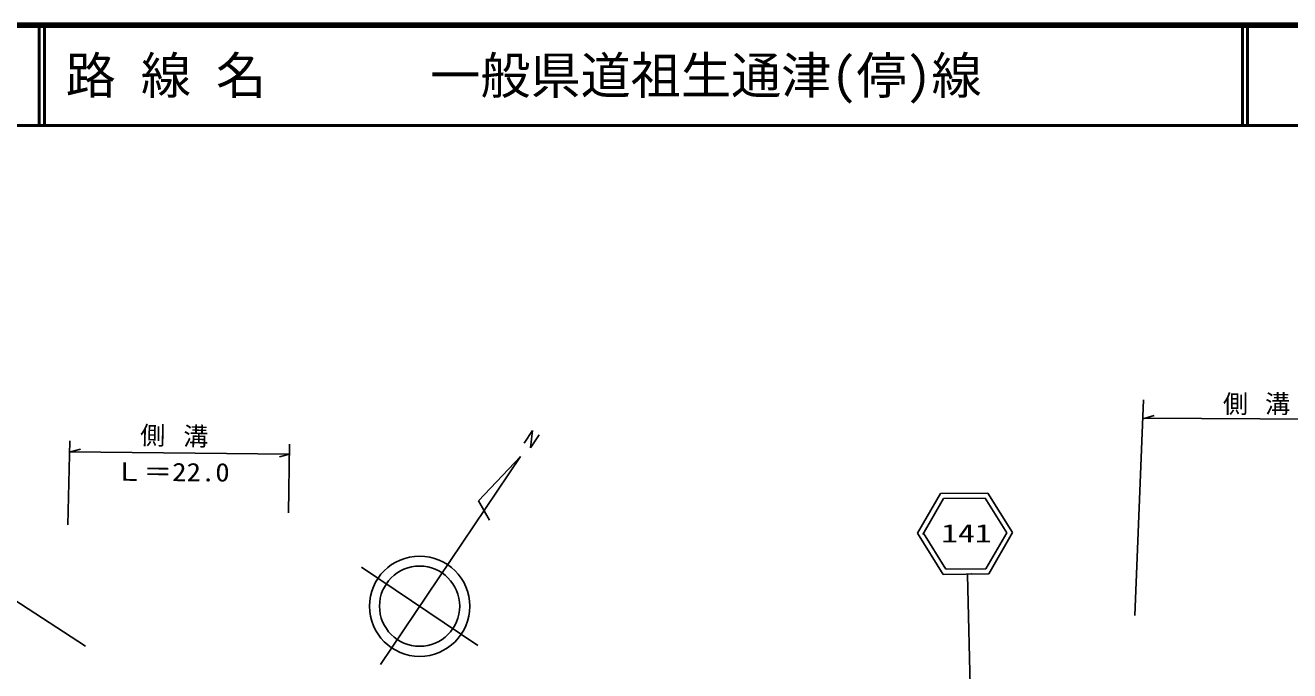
# Model space of a CAD drawing. Units: millimetres, scale not verified. Extents: x 40000 to 680000, y 20000 to 380000.
# Drawn here: x 176351 to 302450, y 315652 to 380000 of the extents above; entities that cross this region are included whole.
import ezdxf
from ezdxf.enums import TextEntityAlignment as Align

# ---------------------------------------------------------------- set-up
doc = ezdxf.new("R2010")
doc.units = ezdxf.units.MM
doc.header["$LTSCALE"] = 1000
for name, color, linetype, lineweight in [('M-BGD', 7, 'Continuous', 25), ('M-TTL', 2, 'Continuous', 140), ('M-TTL-LINE', 7, 'Continuous', 50)]:
    doc.layers.add(name, color=color, linetype=linetype, lineweight=lineweight)
doc.layers.add('M-TTL-TXT', color=7, linetype='Continuous')
doc.styles.add('ＭＳ ゴシック', font='')
doc.styles.get('ＭＳ ゴシック').set_extended_font_data('MS Gothic')

msp = doc.modelspace()

# ---------------------------------------------------------------- linework, layer by layer
at = {"layer": 'M-BGD'}
for p, q in [((287866, 342658), (286998, 321154)), ((328211, 340610), (287792, 340814)), ((287933, 340813), (288934, 341095)), ((226087, 338336), (226948, 339616)), ((226948, 339616), (226748, 337885)), ((180782, 338558), (180606, 330205)), ((202692, 338246), (202603, 331385)), ((226748, 337885), (227607, 339175)), ((202679, 337247), (180759, 337459)), ((180852, 337458), (181855, 337736)), ((202693, 337247), (201690, 336969)), ((225722, 337013), (211767, 316274)), ((225722, 337013), (221543, 332594)), ((265345, 329350), (267630, 333310)), ((267630, 333310), (272357, 333365)), ((272357, 333365), (274813, 329415)), ((221543, 332594), (222644, 330648)), ((265856, 329236), (267921, 332813)), ((267921, 332813), (272081, 332862)), ((272081, 332862), (274231, 329406)), ((265345, 329350), (267888, 325260)), ((265927, 329359), (268163, 325764)), ((272156, 325811), (274231, 329406)), ((272447, 325314), (274813, 329415)), ((221481, 318174), (209868, 325988)), ((268188, 325764), (272156, 325811)), ((267888, 325260), (272447, 325314)), ((270326, 325221), (270944, 299498)), ((270666, 325307), (270708, 325307)), ((174428, 323243), (182346, 318104))]:
    msp.add_line(p, q, dxfattribs=at)
for radius in [4999, 3999]:
    msp.add_circle((215675, 322081), radius, dxfattribs=at)
at = {"layer": 'M-TTL'}
msp.add_line((680000, 380000), (40000, 380000), dxfattribs=at)
at = {"layer": 'M-TTL-LINE'}
for p, q in [((177750, 380000), (177750, 370000)), ((178250, 380000), (178250, 370000)), ((297750, 380000), (297750, 370000)), ((298250, 380000), (298250, 370000)), ((40000, 370000), (680000, 370000))]:
    msp.add_line(p, q, dxfattribs=at)

# ---------------------------------------------------------------- texts
at = {"layer": 'M-BGD', "style": 'ＭＳ ゴシック', "width": 1.15}
msp.add_text('Ｌ＝22.0', height=1833, rotation=359.6, dxfattribs=at).set_placement((185239, 334043), align=Align.BOTTOM_LEFT)
at = {"layer": 'M-BGD', "style": 'ＭＳ ゴシック', "width": 1.35}
msp.add_text('141', height=1833, dxfattribs=at).set_placement((267682, 327892), align=Align.BOTTOM_LEFT)
at = {"layer": 'M-BGD', "insert": (295789, 341141), "char_height": 1833, "attachment_point": 7, "style": 'ＭＳ ゴシック'}
msp.add_mtext('\\T1.68;側溝', dxfattribs=at)
at = {"layer": 'M-BGD', "insert": (187788, 338023), "char_height": 1833, "attachment_point": 7, "rotation": 358.8, "style": 'ＭＳ ゴシック'}
msp.add_mtext('\\T1.72;側溝', dxfattribs=at)
at = {"layer": 'M-TTL-TXT', "style": 'ＭＳ ゴシック'}
for s, p in [('路 線 名', (180380, 375000)), ('一般県道祖生通津(停)線', (216734, 375000))]:
    msp.add_text(s, height=3666, dxfattribs=at).set_placement(p, align=Align.MIDDLE_LEFT)

doc.saveas('drawing.dxf')
